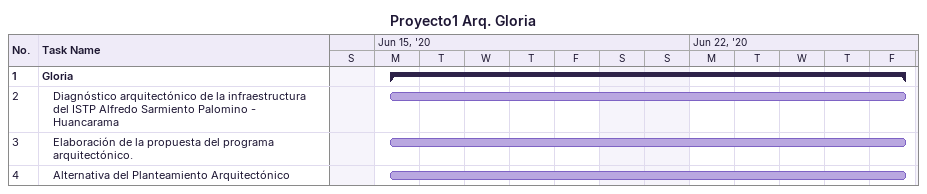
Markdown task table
Proyecto1 Arq. Gloria

| ID | Level | Task | Start | Finish |
|---|---|---|---|---|
| 1 | 1 | **Gloria** | 2020-06-15 | 2020-06-26 |
| 2 | 2 | Diagnóstico arquitectónico de la infraestructura del ISTP Alfredo Sarmiento Palomino - Huancarama | 2020-06-15 | 2020-06-26 |
| 3 | 2 | Elaboración de la propuesta del programa arquitectónico. | 2020-06-15 | 2020-06-26 |
| 4 | 2 | Alternativa del Planteamiento Arquitectónico | 2020-06-15 | 2020-06-26 |
